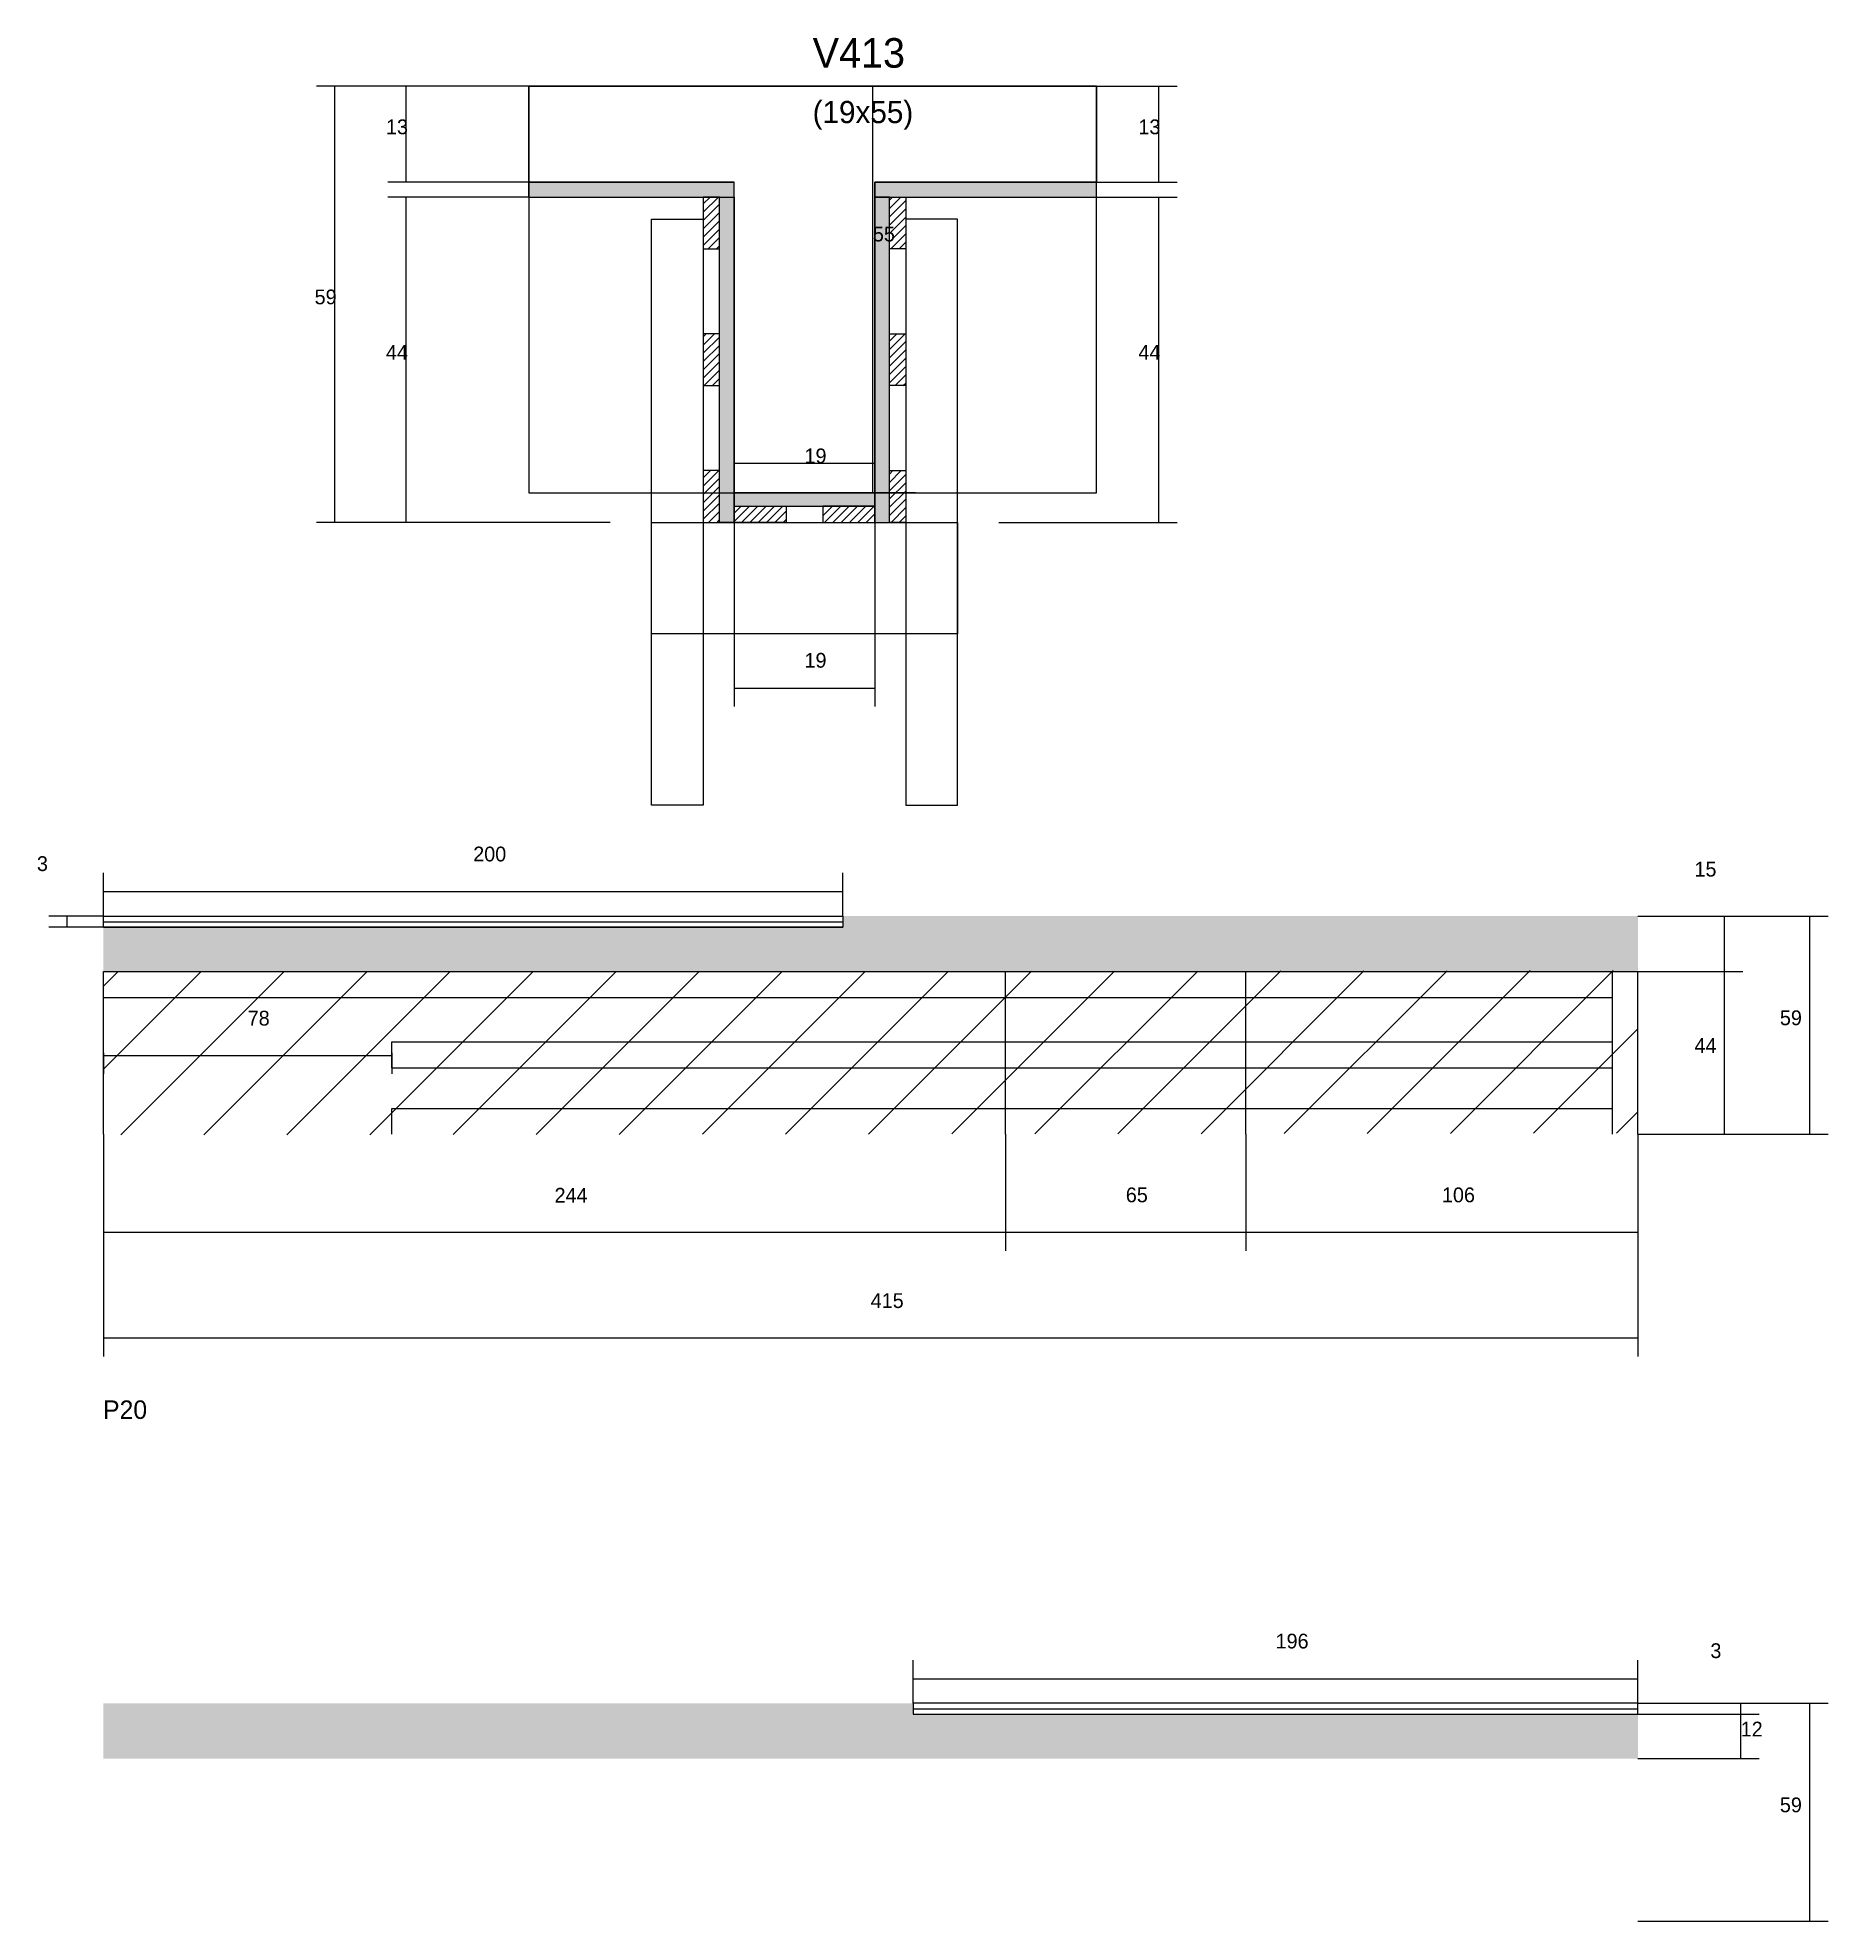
# Model space of a CAD drawing. Header units: metres. Extents: x 6432 to 6916, y 2942 to 3451.
import ezdxf

# ---------------------------------------------------------------- set-up
doc = ezdxf.new("R2010")
doc.units = ezdxf.units.M
for name, color, linetype in [('CONCRETO', 251, 'Continuous'), ('COTA', 241, 'Continuous'), ('Cota Seção (2x)', 4, 'Continuous'), ('Hachura', 253, 'Continuous'), ('Madeira', 126, 'Continuous'), ('NOMENCLATURA', 7, 'Continuous'), ('Painéis', 200, 'Continuous'), ('REAPROVEITAMENTO', 251, 'Continuous'), ('SARR_2.2x7', 40, 'Continuous'), ('SARR_3.5x7', 81, 'Continuous'), ('SARR_EDITAR', 141, 'Continuous'), ('Texto Seção', 7, 'Continuous')]:
    doc.layers.add(name, color=color, linetype=linetype)

msp = doc.modelspace()

# ---------------------------------------------------------------- hatches: boundary and pattern name
at = {"layer": 'COTA'}
h = msp.add_hatch(dxfattribs=at)
h.set_pattern_fill('AR-CONC', scale=0.03)
h.paths.add_polyline_path([(6649.8, 3210.4), (6449.8, 3210.4), (6449.8, 3210.4), (6449.8, 3198.4), (6449.8, 3198.4), (6864.8, 3198.4), (6864.8, 3198.4), (6864.8, 3213.4), (6864.8, 3213.4), (6649.8, 3213.4), (6649.8, 3213.4), (6649.8, 3210.4)])
h = msp.add_hatch(dxfattribs=at)
h.set_pattern_fill('AR-CONC', scale=0.03)
h.paths.add_polyline_path([(6668.8, 2997.5), (6864.8, 2997.5), (6864.8, 2997.5), (6864.8, 2985.5), (6864.8, 2985.5), (6449.8, 2985.5), (6449.8, 2985.5), (6449.8, 3000.5), (6449.8, 3000.5), (6668.8, 3000.5), (6668.8, 3000.5), (6668.8, 2997.5)])
at = {"layer": 'Hachura'}
h = msp.add_hatch(color=8, dxfattribs=at)
h.dxf.hatch_style = 1
h.paths.add_polyline_path([(6620.4, 3407.9), (6620.4, 3411.9), (6620.4, 3411.9), (6564.8, 3411.9), (6564.8, 3411.9), (6564.8, 3407.9), (6564.8, 3407.9), (6620.4, 3407.9)])
h = msp.add_hatch(color=8, dxfattribs=at)
h.dxf.hatch_style = 1
h.paths.add_polyline_path([(6718.4, 3407.9), (6718.4, 3411.9), (6718.4, 3411.9), (6658.4, 3411.9), (6658.4, 3411.9), (6658.4, 3407.9), (6658.4, 3407.9), (6718.4, 3407.9)])
h = msp.add_hatch(color=8, dxfattribs=at)
h.dxf.hatch_style = 1
h.paths.add_polyline_path([(6662.4, 3409.9), (6658.4, 3409.9), (6658.4, 3409.9), (6658.4, 3319.9), (6658.4, 3319.9), (6662.4, 3319.9), (6662.4, 3319.9), (6662.4, 3409.9)])
h = msp.add_hatch(dxfattribs=at)
h.set_pattern_fill('ANSI31', scale=0.5)
h.paths.add_polyline_path([(6612, 3393.9), (6616.4, 3393.9), (6616.4, 3393.9), (6616.4, 3407.9), (6616.4, 3407.9), (6612, 3407.9), (6612, 3407.9), (6612, 3393.9)])
h = msp.add_hatch(color=8, dxfattribs=at)
h.dxf.hatch_style = 1
h.paths.add_polyline_path([(6616.4, 3407.9), (6620.4, 3407.9), (6620.4, 3407.9), (6620.4, 3319.9), (6620.4, 3319.9), (6616.4, 3319.9), (6616.4, 3319.9), (6616.4, 3407.9)])
h = msp.add_hatch(dxfattribs=at)
h.set_pattern_fill('ANSI31', scale=0.5)
h.paths.add_polyline_path([(6666.8, 3393.9), (6662.4, 3393.9), (6662.4, 3393.9), (6662.4, 3407.9), (6662.4, 3407.9), (6666.8, 3407.9), (6666.8, 3407.9), (6666.8, 3393.9)])
h = msp.add_hatch(dxfattribs=at)
h.set_pattern_fill('ANSI31', scale=0.5)
h.paths.add_polyline_path([(6612, 3356.9), (6616.4, 3356.9), (6616.4, 3356.9), (6616.4, 3370.9), (6616.4, 3370.9), (6612, 3370.9), (6612, 3370.9), (6612, 3356.9)])
h = msp.add_hatch(dxfattribs=at)
h.set_pattern_fill('ANSI31', scale=0.5)
h.paths.add_polyline_path([(6666.8, 3356.9), (6662.4, 3356.9), (6662.4, 3356.9), (6662.4, 3370.9), (6662.4, 3370.9), (6666.8, 3370.9), (6666.8, 3370.9), (6666.8, 3356.9)])
h = msp.add_hatch(dxfattribs=at)
h.set_pattern_fill('ANSI31', scale=0.5)
h.paths.add_polyline_path([(6612, 3319.9), (6616.4, 3319.9), (6616.4, 3319.9), (6616.4, 3333.9), (6616.4, 3333.9), (6612, 3333.9), (6612, 3333.9), (6612, 3319.9)])
h = msp.add_hatch(dxfattribs=at)
h.set_pattern_fill('ANSI31', scale=0.5)
h.paths.add_polyline_path([(6666.8, 3319.9), (6662.4, 3319.9), (6662.4, 3319.9), (6662.4, 3333.9), (6662.4, 3333.9), (6666.8, 3333.9), (6666.8, 3333.9), (6666.8, 3319.9)])
h = msp.add_hatch(color=8, dxfattribs=at)
h.dxf.hatch_style = 1
h.paths.add_polyline_path([(6658.4, 3324.3), (6658.4, 3327.9), (6658.4, 3327.9), (6620.4, 3327.9), (6620.4, 3327.9), (6620.4, 3324.3), (6620.4, 3324.3), (6658.4, 3324.3)])
h = msp.add_hatch(dxfattribs=at)
h.set_pattern_fill('ANSI31', scale=0.5)
h.paths.add_polyline_path([(6620.4, 3319.9), (6620.4, 3324.3), (6620.4, 3324.3), (6634.4, 3324.3), (6634.4, 3324.3), (6634.4, 3319.9), (6634.4, 3319.9), (6620.4, 3319.9)])
h = msp.add_hatch(dxfattribs=at)
h.set_pattern_fill('ANSI31', scale=0.5)
h.paths.add_polyline_path([(6658.4, 3319.9), (6658.4, 3324.3), (6658.4, 3324.3), (6644.4, 3324.3), (6644.4, 3324.3), (6644.4, 3319.9), (6644.4, 3319.9), (6658.4, 3319.9)])
at = {"layer": 'REAPROVEITAMENTO'}
h = msp.add_hatch(dxfattribs=at)
h.set_pattern_fill('ANSI31', scale=5)
h.paths.add_polyline_path([(6864.8, 3154.7), (6864.8, 3198.7), (6864.8, 3198.7), (6449.8, 3198.2), (6449.8, 3198.2), (6449.8, 3154.2), (6449.8, 3154.2), (6864.8, 3154.7)])

# ---------------------------------------------------------------- linework, layer by layer
at = {"layer": 'CONCRETO'}
for points in [[(6564.8, 3411.9), (6564.8, 3437.9), (6718.4, 3437.9), (6718.4, 3411.9), (6658.4, 3411.9), (6658.4, 3327.9), (6620.4, 3327.9), (6620.4, 3411.9)], [(6564.8, 3327.9), (6718.4, 3327.9), (6718.4, 3437.9), (6564.8, 3437.9)]]:
    msp.add_lwpolyline(points, close=True, dxfattribs=at)
at = {"layer": 'COTA'}
for p, q in [((6564.8, 3437.9), (6507.4, 3437.9)), ((6512.4, 3319.9), (6512.4, 3437.9)), ((6564.8, 3437.9), (6526.7, 3437.9)), ((6531.7, 3411.9), (6531.7, 3437.9)), ((6718.4, 3437.9), (6740.2, 3437.9)), ((6735.2, 3411.9), (6735.2, 3437.9)), ((6564.8, 3411.9), (6526.7, 3411.9)), ((6718.4, 3411.9), (6740.2, 3411.9)), ((6564.8, 3407.9), (6526.7, 3407.9)), ((6531.7, 3319.9), (6531.7, 3407.9)), ((6718.4, 3407.9), (6740.2, 3407.9)), ((6735.2, 3319.9), (6735.2, 3407.9)), ((6586.8, 3319.9), (6507.4, 3319.9)), ((6586.8, 3319.9), (6526.7, 3319.9)), ((6620.4, 3319.9), (6620.4, 3270.1)), ((6658.4, 3319.9), (6658.4, 3270.1)), ((6692, 3319.9), (6740.2, 3319.9)), ((6620.4, 3275.1), (6658.4, 3275.1)), ((6449.8, 3213.4), (6449.8, 3225.1)), ((6649.8, 3213.4), (6649.8, 3225.1)), ((6449.8, 3220.1), (6649.8, 3220.1)), ((6449.8, 3213.4), (6435, 3213.4)), ((6449.8, 3210.4), (6435, 3210.4)), ((6440, 3210.4), (6440, 3213.4)), ((6864.8, 3213.4), (6893.2, 3213.4)), ((6864.8, 3213.4), (6916.3, 3213.4)), ((6888.2, 3198.4), (6888.2, 3213.4)), ((6911.3, 3154.4), (6911.3, 3213.4)), ((6864.8, 3198.4), (6893.2, 3198.4)), ((6864.8, 3198.4), (6893.2, 3198.4)), ((6888.2, 3154.4), (6888.2, 3198.4)), ((6449.8, 3176.4), (6449.8, 3170.7)), ((6449.8, 3175.7), (6527.8, 3175.7)), ((6527.8, 3176.4), (6527.8, 3170.7)), ((6449.8, 3154.4), (6449.8, 3122.9)), ((6449.8, 3154.4), (6449.8, 3094.3)), ((6693.8, 3154.4), (6693.8, 3122.9)), ((6693.8, 3154.4), (6693.8, 3122.9)), ((6758.8, 3154.4), (6758.8, 3122.9)), ((6758.8, 3154.4), (6758.8, 3122.9)), ((6864.8, 3154.4), (6864.8, 3122.9)), ((6864.8, 3154.4), (6864.8, 3094.3)), ((6864.8, 3154.4), (6893.2, 3154.4)), ((6864.8, 3154.4), (6916.3, 3154.4)), ((6449.8, 3127.9), (6693.8, 3127.9)), ((6693.8, 3127.9), (6758.8, 3127.9)), ((6758.8, 3127.9), (6864.8, 3127.9)), ((6449.8, 3099.3), (6864.8, 3099.3)), ((6668.8, 3000.5), (6668.8, 3012.1)), ((6864.8, 3000.5), (6864.8, 3012.1)), ((6668.8, 3007.1), (6864.8, 3007.1)), ((6864.8, 3000.5), (6916.3, 3000.5)), ((6864.8, 3000.5), (6897.6, 3000.5)), ((6864.8, 2997.5), (6897.6, 2997.5)), ((6864.8, 2997.5), (6897.6, 2997.5)), ((6892.6, 2997.5), (6892.6, 3000.5)), ((6892.6, 2985.5), (6892.6, 2997.5)), ((6911.3, 2941.5), (6911.3, 3000.5)), ((6864.8, 2985.5), (6897.6, 2985.5)), ((6864.8, 2941.5), (6916.3, 2941.5))]:
    msp.add_line(p, q, dxfattribs=at)
at = {"layer": 'Cota Seção (2x)'}
for p, q in [((6669.4, 3437.9), (6652.9, 3437.9)), ((6657.9, 3327.9), (6657.9, 3437.9)), ((6620.4, 3319.9), (6620.4, 3340.9)), ((6658.4, 3319.9), (6658.4, 3340.9)), ((6620.4, 3335.9), (6658.4, 3335.9)), ((6669.4, 3327.9), (6652.9, 3327.9))]:
    msp.add_line(p, q, dxfattribs=at)
at = {"layer": 'Madeira'}
for points in [[(6612, 3393.9), (6616.4, 3393.9), (6616.4, 3407.9), (6612, 3407.9)], [(6666.8, 3393.9), (6662.4, 3393.9), (6662.4, 3407.9), (6666.8, 3407.9)], [(6612, 3356.9), (6616.4, 3356.9), (6616.4, 3370.9), (6612, 3370.9)], [(6666.8, 3356.9), (6662.4, 3356.9), (6662.4, 3370.9), (6666.8, 3370.9)], [(6612, 3319.9), (6616.4, 3319.9), (6616.4, 3333.9), (6612, 3333.9)], [(6666.8, 3319.9), (6662.4, 3319.9), (6662.4, 3333.9), (6666.8, 3333.9)], [(6620.4, 3319.9), (6620.4, 3324.3), (6634.4, 3324.3), (6634.4, 3319.9)], [(6658.4, 3319.9), (6658.4, 3324.3), (6644.4, 3324.3), (6644.4, 3319.9)]]:
    msp.add_lwpolyline(points, close=True, dxfattribs=at)
at = {"layer": 'Painéis'}
for p, q in [((6564.8, 3411.9), (6620.4, 3411.9)), ((6564.8, 3407.9), (6564.8, 3411.9)), ((6620.4, 3407.9), (6620.4, 3411.9)), ((6658.4, 3411.9), (6718.4, 3411.9)), ((6658.4, 3407.9), (6658.4, 3411.9)), ((6718.4, 3407.9), (6718.4, 3411.9)), ((6620.4, 3319.9), (6620.4, 3407.9)), ((6658.4, 3319.9), (6658.4, 3407.9)), ((6620.4, 3327.9), (6658.4, 3327.9)), ((6620.4, 3324.3), (6620.4, 3327.9)), ((6658.4, 3324.3), (6658.4, 3327.9)), ((6449.8, 3213.4), (6649.8, 3213.4)), ((6449.8, 3210.4), (6649.8, 3210.4)), ((6449.8, 3198.4), (6864.8, 3198.4)), ((6449.8, 3154.4), (6449.8, 3198.4)), ((6693.8, 3154.4), (6693.8, 3198.4)), ((6758.8, 3154.4), (6758.8, 3198.4)), ((6864.8, 3154.4), (6864.8, 3198.4))]:
    msp.add_line(p, q, dxfattribs=at)
for points in [[(6620.4, 3407.9), (6620.4, 3411.9), (6564.8, 3411.9), (6564.8, 3407.9)], [(6718.4, 3407.9), (6718.4, 3411.9), (6658.4, 3411.9), (6658.4, 3407.9)], [(6616.4, 3407.9), (6620.4, 3407.9), (6620.4, 3319.9), (6616.4, 3319.9)], [(6662.4, 3407.9), (6658.4, 3407.9), (6658.4, 3319.9), (6662.4, 3319.9)], [(6658.4, 3324.3), (6658.4, 3327.9), (6620.4, 3327.9), (6620.4, 3324.3)], [(6449.8, 3213.4), (6649.8, 3213.4), (6649.8, 3210.4), (6449.8, 3210.4)], [(6864.8, 3000.5), (6668.8, 3000.5), (6668.8, 2997.5), (6864.8, 2997.5)]]:
    msp.add_lwpolyline(points, close=True, dxfattribs=at)
at = {"layer": 'SARR_2.2x7'}
for p, q in [((6857.9, 3154.4), (6857.9, 3198.4)), ((6449.8, 3191.4), (6693.8, 3191.4)), ((6693.8, 3191.4), (6758.8, 3191.4)), ((6758.8, 3191.4), (6857.9, 3191.4)), ((6527.8, 3179.4), (6693.8, 3179.4)), ((6527.8, 3172.4), (6527.8, 3179.4)), ((6693.8, 3179.4), (6758.8, 3179.4)), ((6758.8, 3179.4), (6857.9, 3179.4)), ((6527.8, 3172.4), (6693.8, 3172.4)), ((6693.8, 3172.4), (6758.8, 3172.4)), ((6758.8, 3172.4), (6857.9, 3172.4)), ((6527.8, 3161.4), (6693.8, 3161.4)), ((6527.8, 3154.4), (6527.8, 3161.4)), ((6693.8, 3161.4), (6758.8, 3161.4)), ((6758.8, 3161.4), (6857.9, 3161.4))]:
    msp.add_line(p, q, dxfattribs=at)
at = {"layer": 'SARR_3.5x7'}
for points in [[(6598, 3401.9), (6612, 3401.9), (6612, 3243.4), (6598, 3243.4)], [(6680.8, 3401.9), (6666.8, 3401.9), (6666.8, 3243.4), (6680.8, 3243.4)], [(6598, 3319.9), (6680.8, 3319.9), (6680.8, 3289.8), (6598, 3289.8)]]:
    msp.add_lwpolyline(points, close=True, dxfattribs=at)
at = {"layer": 'SARR_EDITAR'}
for p, q in [((6449.8, 3211.9), (6649.8, 3211.9)), ((6668.8, 2999), (6864.8, 2999))]:
    msp.add_line(p, q, dxfattribs=at)

# ---------------------------------------------------------------- texts
at = {"layer": 'COTA'}
for s, p in [('13', (6526.2, 3424.9)), ('13', (6729.7, 3424.9)), ('59', (6506.9, 3378.9)), ('44', (6526.2, 3363.9)), ('44', (6729.7, 3363.9)), ('19', (6639.4, 3280.6)), ('200', (6549.8, 3228.2)), ('3', (6431.8, 3225.6)), ('15', (6880.1, 3224.1)), ('78', (6488.8, 3183.8)), ('59', (6903.2, 3183.9)), ('44', (6880.1, 3176.4)), ('244', (6571.8, 3135.9)), ('65', (6726.3, 3136)), ('106', (6811.8, 3136)), ('415', (6657.3, 3107.4)), ('196', (6766.8, 3015.3)), ('3', (6884.4, 3012.7)), ('12', (6892.6, 2991.5)), ('59', (6903.2, 2971))]:
    msp.add_text(s, height=4, dxfattribs=at).set_placement(p)
at = {"layer": 'Cota Seção (2x)'}
for s, p in [('55', (6657.9, 3395.9)), ('19', (6639.4, 3335.9))]:
    msp.add_text(s, height=4, dxfattribs=at).set_placement(p)
at = {"layer": 'NOMENCLATURA'}
msp.add_text('P20', height=5, dxfattribs=at).set_placement((6449.7, 3077.4))
at = {"layer": 'Texto Seção'}
for s, height, p in [('V413', 8, (6641.6, 3442.9)), ('(19x55)', 6, (6641.6, 3427.9))]:
    msp.add_text(s, height=height, dxfattribs=at).set_placement(p)

doc.saveas('drawing.dxf')
